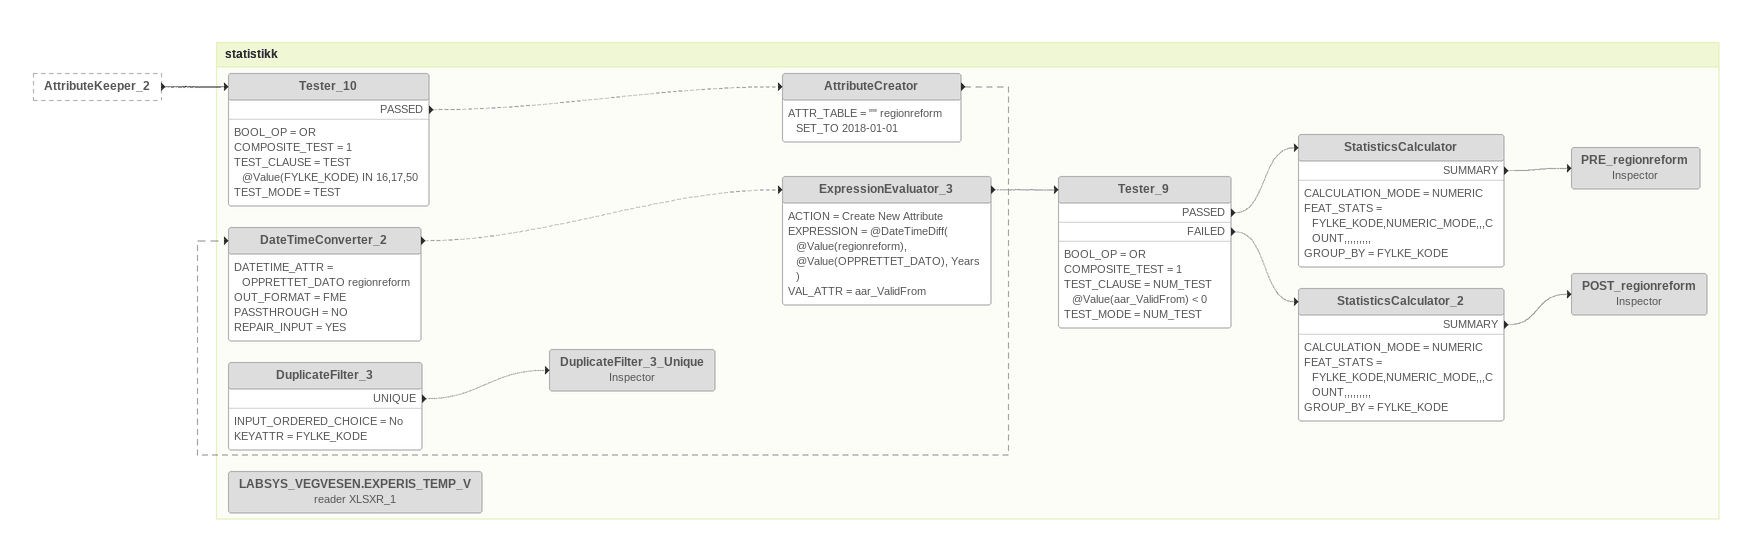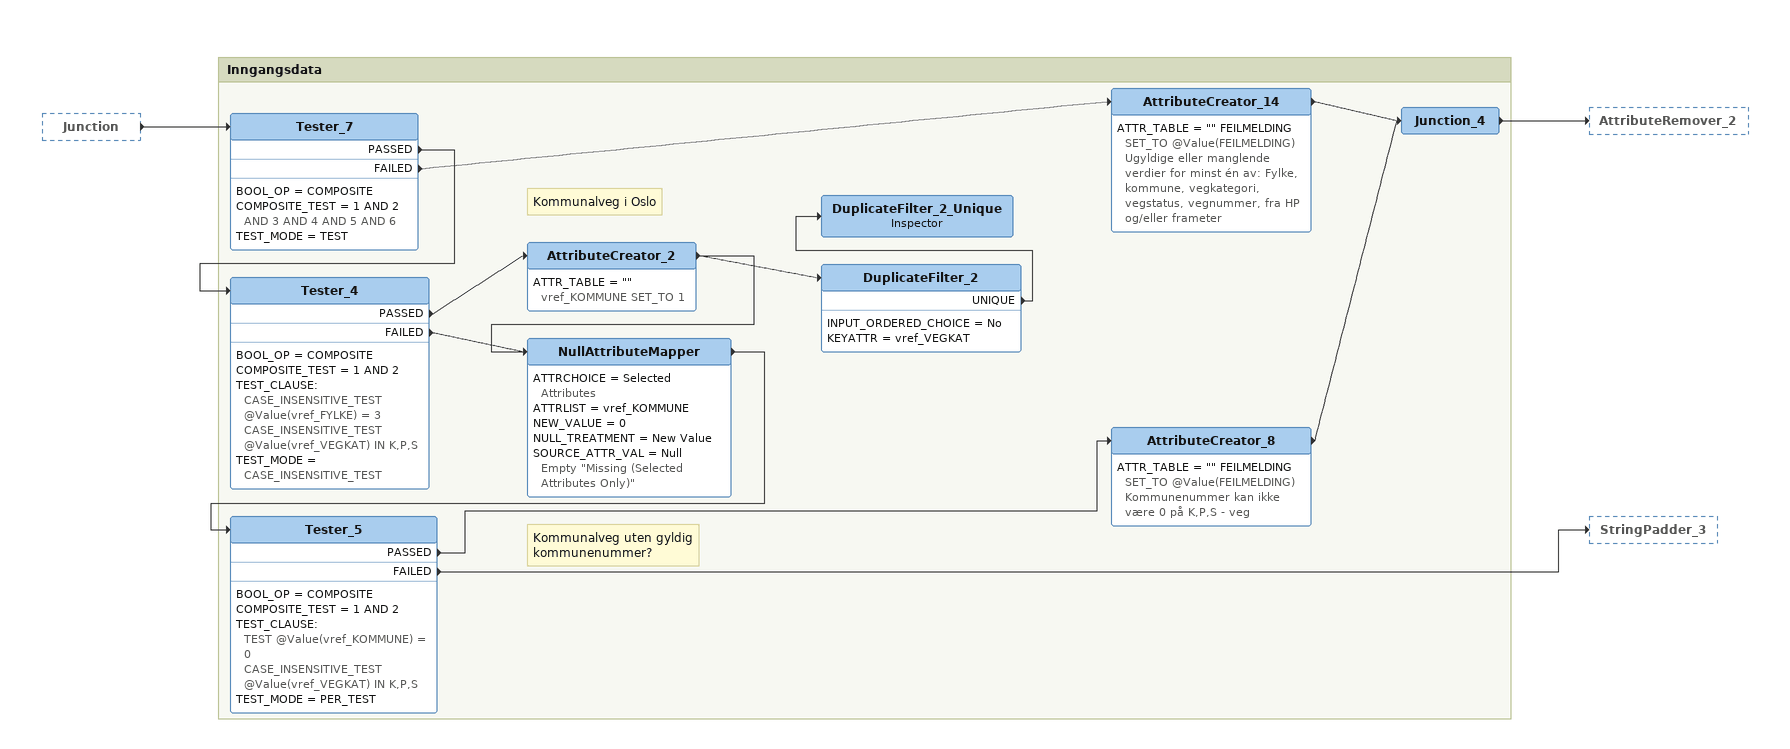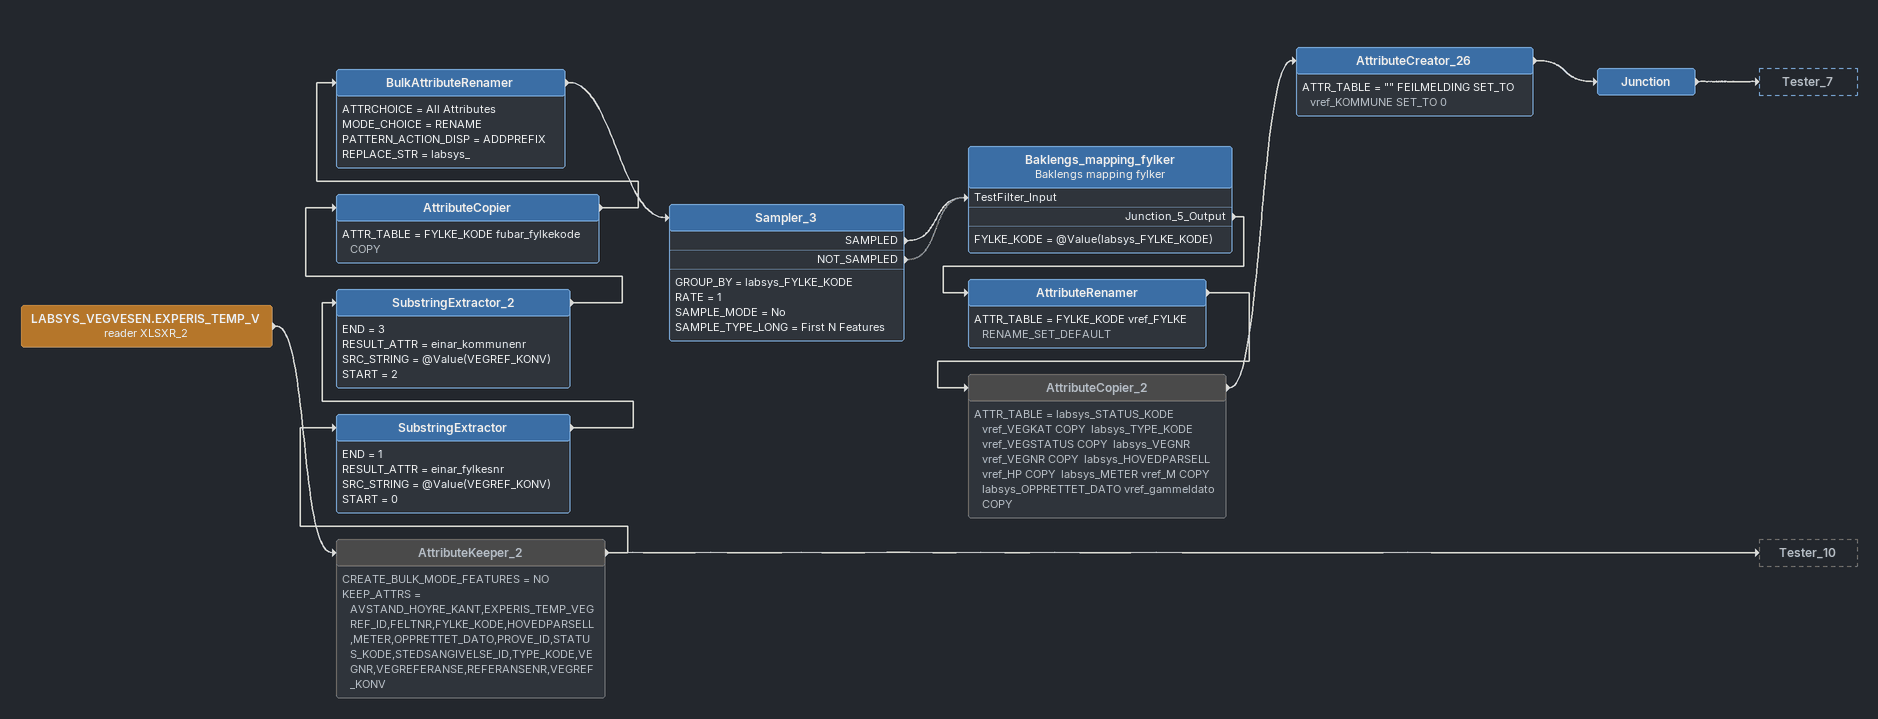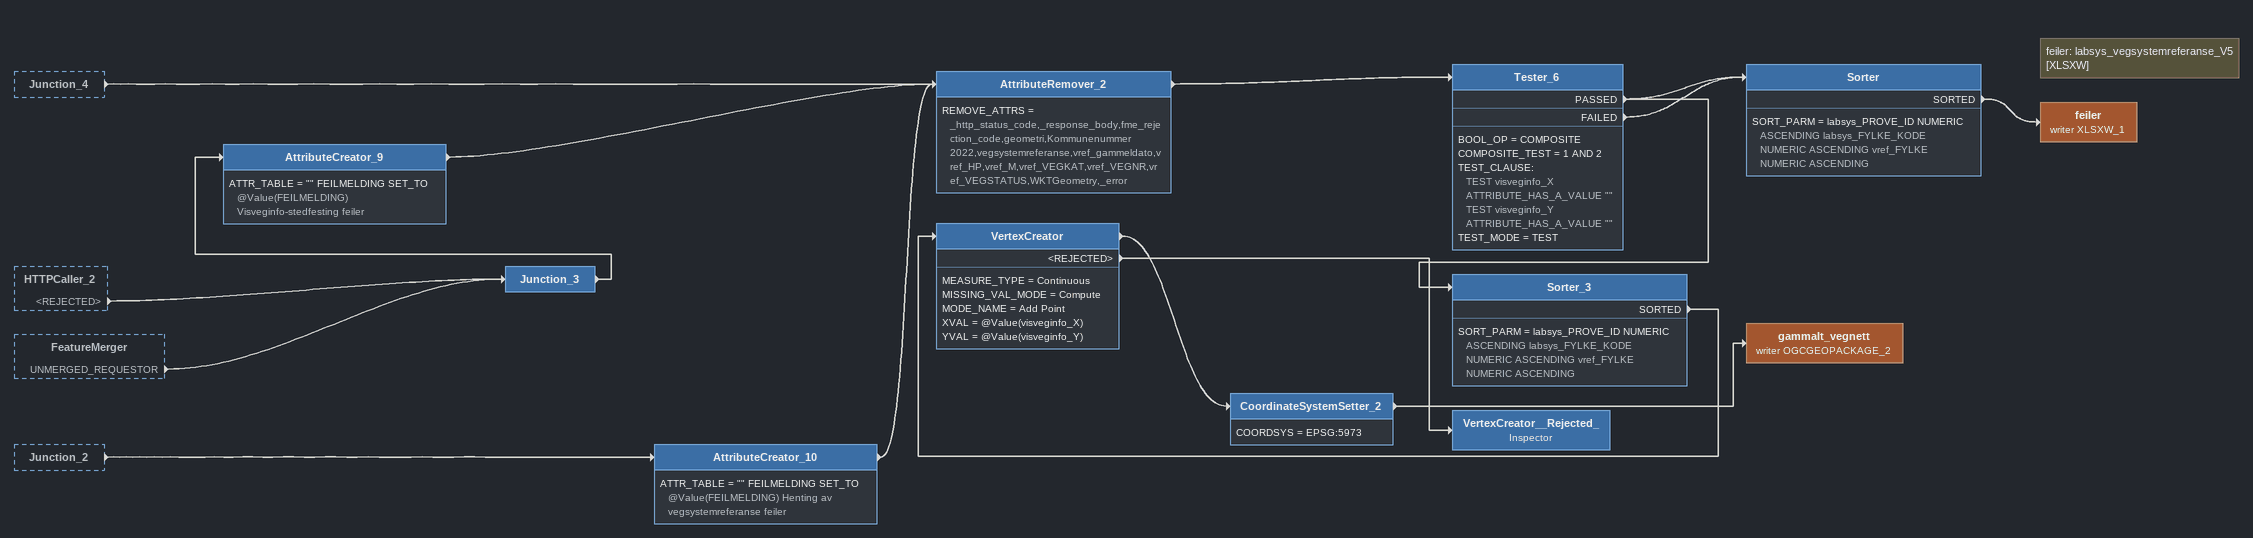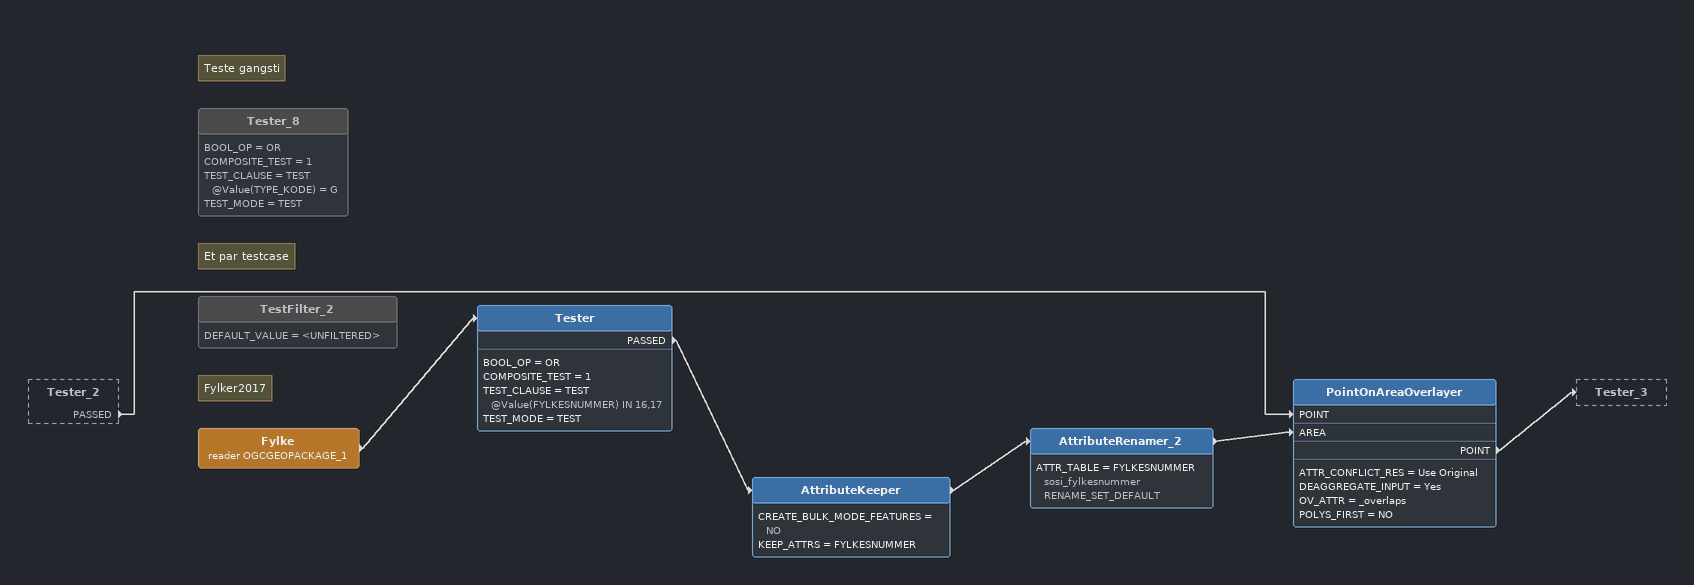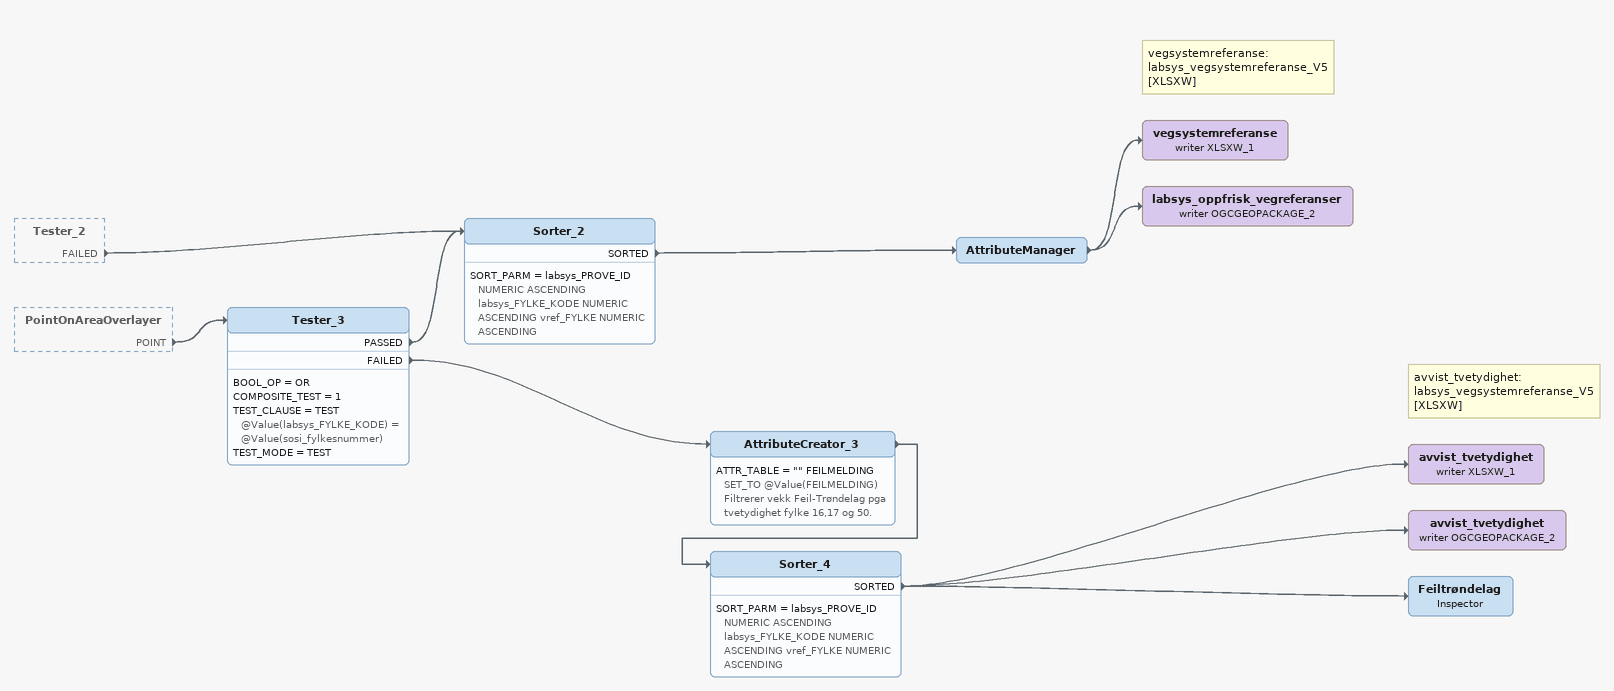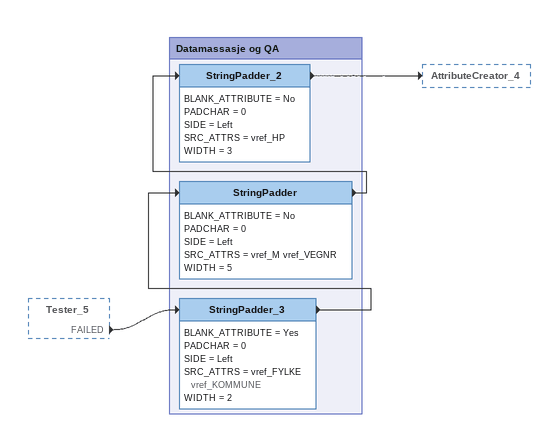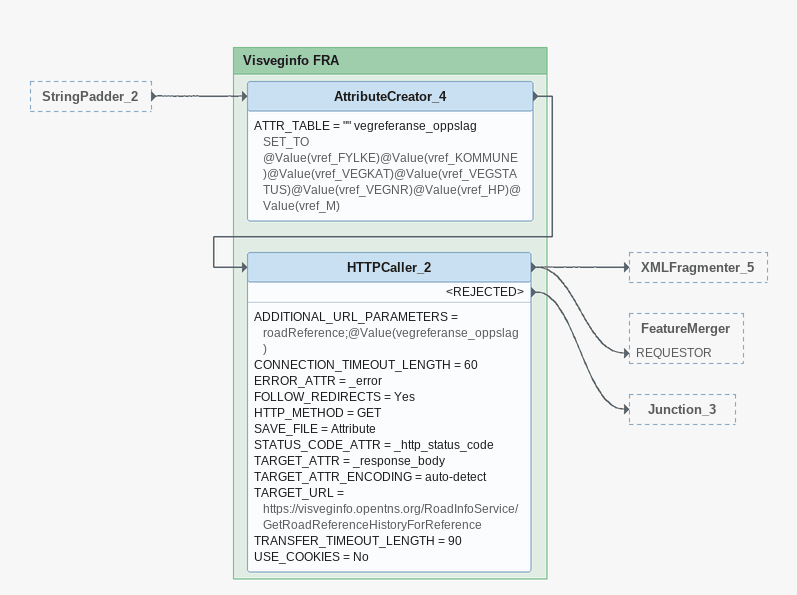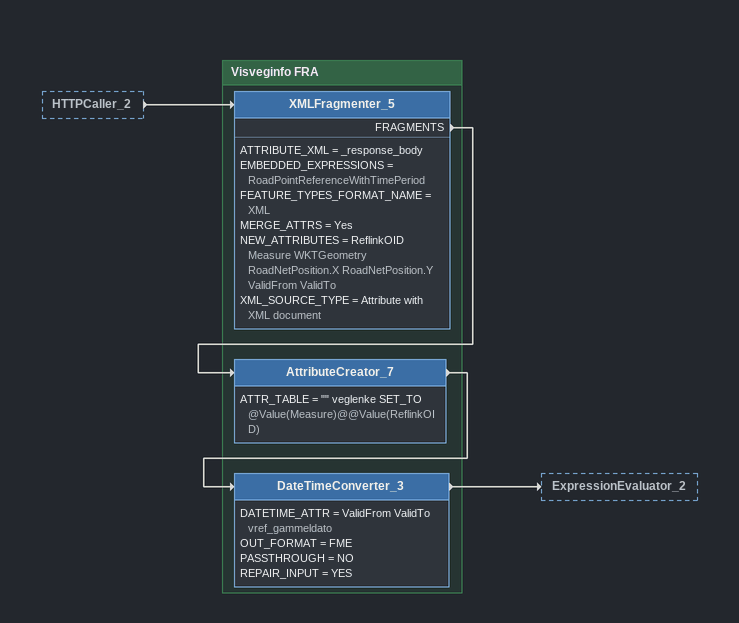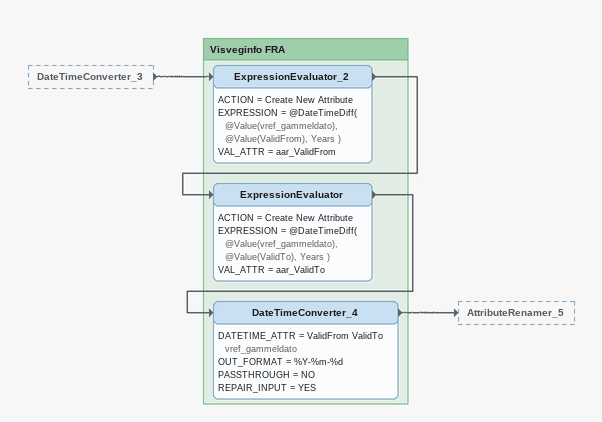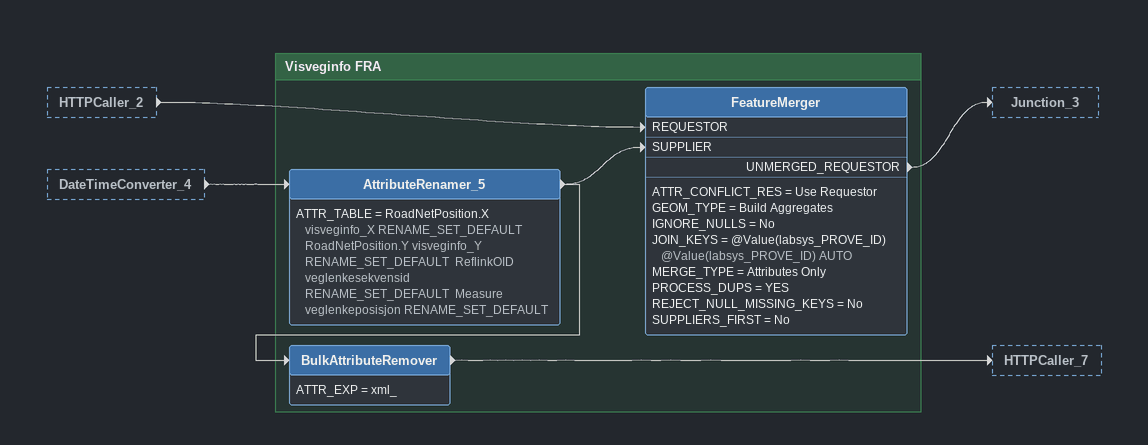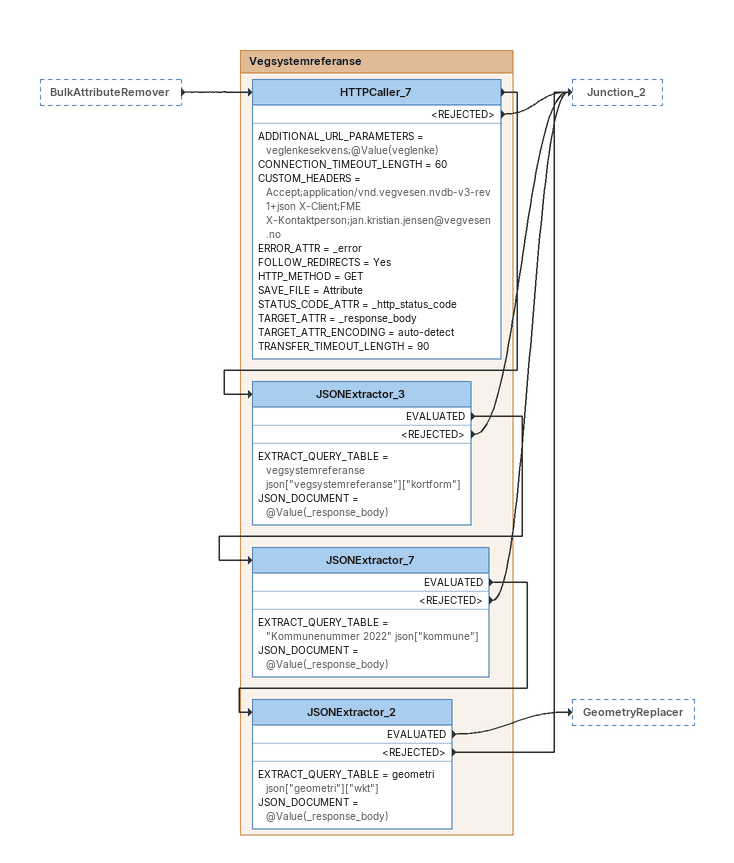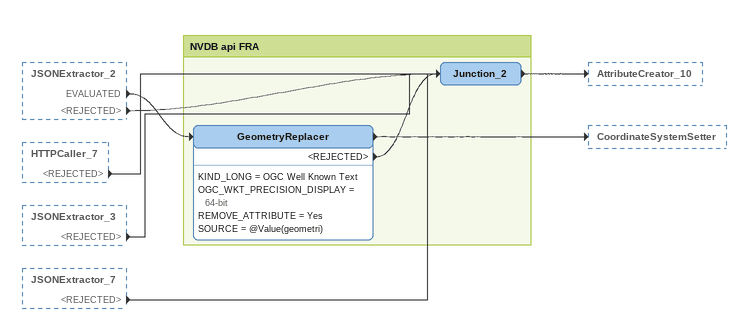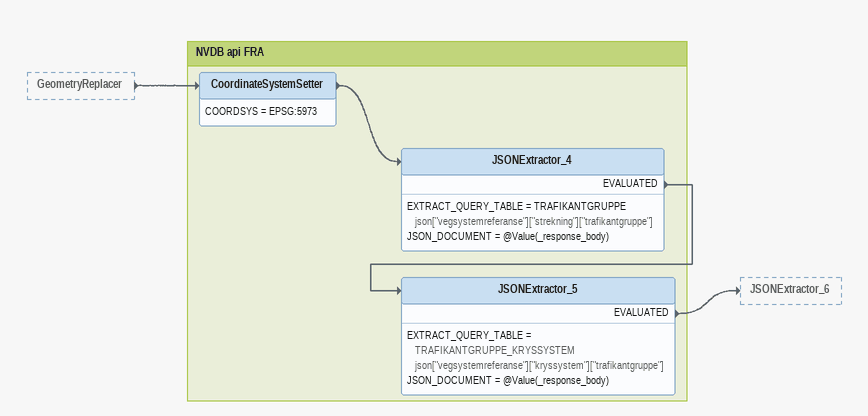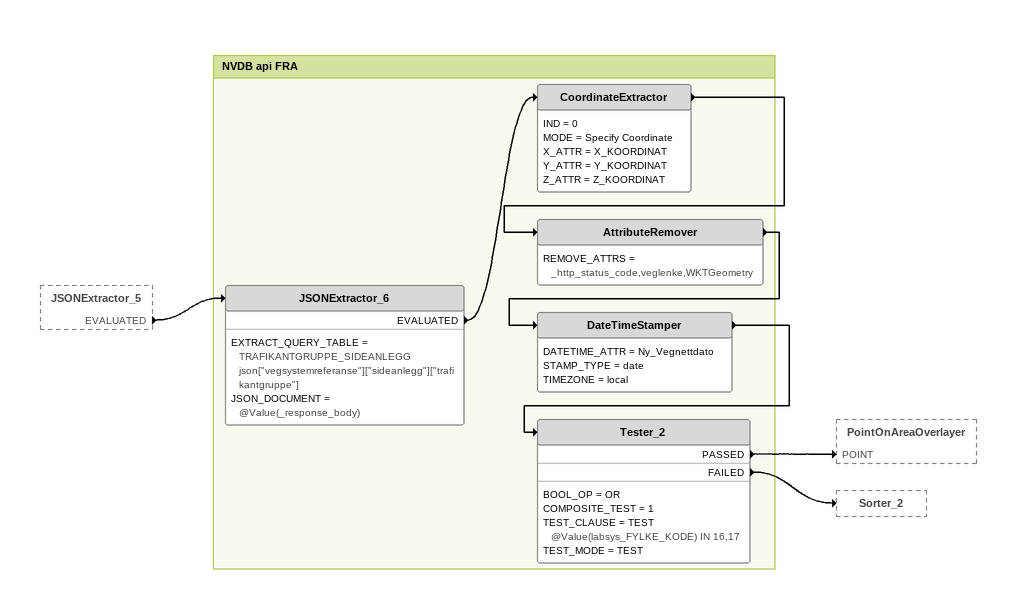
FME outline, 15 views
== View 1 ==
AttributeKeeper_2 [outside]
    -> Tester_10

Bookmark: statistikk
Tester_10 [off]
    BOOL_OP = OR
    COMPOSITE_TEST = 1
    TEST_CLAUSE = TEST @Value(FYLKE_KODE) IN 16,17,50
    TEST_MODE = TEST
    PASSED -> AttributeCreator [off]
AttributeCreator [off]
    ATTR_TABLE = "" regionreform SET_TO 2018-01-01
    -> DateTimeConverter_2 [off]
DateTimeConverter_2 [off]
    DATETIME_ATTR = OPPRETTET_DATO regionreform
    OUT_FORMAT = FME
    PASSTHROUGH = NO
    REPAIR_INPUT = YES
    -> ExpressionEvaluator_3 [off]
ExpressionEvaluator_3 [off]
    ACTION = Create New Attribute
    EXPRESSION = @DateTimeDiff( @Value(regionreform), @Value(OPPRETTET_DATO), Years )
    VAL_ATTR = aar_ValidFrom
    -> Tester_9 [off]
Tester_9 [off]
    BOOL_OP = OR
    COMPOSITE_TEST = 1
    TEST_CLAUSE = NUM_TEST @Value(aar_ValidFrom) < 0
    TEST_MODE = NUM_TEST
    PASSED -> StatisticsCalculator [off]
    FAILED -> StatisticsCalculator_2 [off]
StatisticsCalculator [off]
    CALCULATION_MODE = NUMERIC
    FEAT_STATS = FYLKE_KODE,NUMERIC_MODE,,,COUNT,,,,,,,,,
    GROUP_BY = FYLKE_KODE
    SUMMARY -> PRE_regionreform [off]
PRE_regionreform: Inspector [off]
StatisticsCalculator_2 [off]
    CALCULATION_MODE = NUMERIC
    FEAT_STATS = FYLKE_KODE,NUMERIC_MODE,,,COUNT,,,,,,,,,
    GROUP_BY = FYLKE_KODE
    SUMMARY -> POST_regionreform [off]
POST_regionreform: Inspector [off]
LABSYS_VEGVESEN.EXPERIS_TEMP_V (reader XLSXR_1) [off]
DuplicateFilter_3 [off]
    INPUT_ORDERED_CHOICE = No
    KEYATTR = FYLKE_KODE
    UNIQUE -> DuplicateFilter_3_Unique [off]
DuplicateFilter_3_Unique: Inspector [off]

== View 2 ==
Junction [outside]
    -> Tester_7

Bookmark: Inngangsdata
Tester_7
    BOOL_OP = COMPOSITE
    COMPOSITE_TEST = 1 AND 2 AND 3 AND 4 AND 5 AND 6
    TEST_MODE = TEST
    PASSED -> Tester_4
    FAILED -> AttributeCreator_14
AttributeCreator_14
    ATTR_TABLE = "" FEILMELDING SET_TO @Value(FEILMELDING) Ugyldige eller manglende verdier for minst én av: Fylke, kommune, vegkategori, vegstatus, vegnummer, fra HP og/eller frameter
    -> Junction_4
Note: Kommunalveg i Oslo
Tester_4
    BOOL_OP = COMPOSITE
    COMPOSITE_TEST = 1 AND 2
    TEST_CLAUSE:
      CASE_INSENSITIVE_TEST @Value(vref_FYLKE) = 3
      CASE_INSENSITIVE_TEST @Value(vref_VEGKAT) IN K,P,S
    TEST_MODE = CASE_INSENSITIVE_TEST
    PASSED -> AttributeCreator_2
    FAILED -> NullAttributeMapper
AttributeCreator_2
    ATTR_TABLE = "" vref_KOMMUNE SET_TO 1
    -> DuplicateFilter_2
    -> NullAttributeMapper
DuplicateFilter_2
    INPUT_ORDERED_CHOICE = No
    KEYATTR = vref_VEGKAT
    UNIQUE -> DuplicateFilter_2_Unique
DuplicateFilter_2_Unique: Inspector
NullAttributeMapper
    ATTRCHOICE = Selected Attributes
    ATTRLIST = vref_KOMMUNE
    NEW_VALUE = 0
    NULL_TREATMENT = New Value
    SOURCE_ATTR_VAL = Null Empty "Missing (Selected Attributes Only)"
    -> Tester_5
Note: Kommunalveg uten gyldig kommunenummer?
Tester_5
    BOOL_OP = COMPOSITE
    COMPOSITE_TEST = 1 AND 2
    TEST_CLAUSE:
      TEST @Value(vref_KOMMUNE) = 0
      CASE_INSENSITIVE_TEST @Value(vref_VEGKAT) IN K,P,S
    TEST_MODE = PER_TEST
    PASSED -> AttributeCreator_8
    FAILED -> StringPadder_3
AttributeCreator_8
    ATTR_TABLE = "" FEILMELDING SET_TO @Value(FEILMELDING) Kommunenummer kan ikke være 0 på K,P,S - veg
    -> Junction_4
Junction_4
    -> AttributeRemover_2

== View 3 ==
LABSYS_VEGVESEN.EXPERIS_TEMP_V (reader XLSXR_2)
    -> AttributeKeeper_2
AttributeKeeper_2 [off]
    CREATE_BULK_MODE_FEATURES = NO
    KEEP_ATTRS = AVSTAND_HOYRE_KANT,EXPERIS_TEMP_VEGREF_ID,FELTNR,FYLKE_KODE,HOVEDPARSELL,METER,OPPRETTET_DATO,PROVE_ID,STATUS_KODE,STEDSANGIVELSE_ID,TYPE_KODE,VEGNR,VEGREFERANSE,REFERANSENR,VEGREF_KONV
    -> SubstringExtractor
    -> Tester_10
SubstringExtractor
    END = 1
    RESULT_ATTR = einar_fylkesnr
    SRC_STRING = @Value(VEGREF_KONV)
    START = 0
    -> SubstringExtractor_2
SubstringExtractor_2
    END = 3
    RESULT_ATTR = einar_kommunenr
    SRC_STRING = @Value(VEGREF_KONV)
    START = 2
    -> AttributeCopier
AttributeCopier
    ATTR_TABLE = FYLKE_KODE fubar_fylkekode COPY
    -> BulkAttributeRenamer
BulkAttributeRenamer
    ATTRCHOICE = All Attributes
    MODE_CHOICE = RENAME
    PATTERN_ACTION_DISP = ADDPREFIX
    REPLACE_STR = labsys_
    -> Sampler_3
Sampler_3
    GROUP_BY = labsys_FYLKE_KODE
    RATE = 1
    SAMPLE_MODE = No
    SAMPLE_TYPE_LONG = First N Features
    SAMPLED -> Baklengs_mapping_fylker [TestFilter_Input]
    NOT_SAMPLED -> Baklengs_mapping_fylker [TestFilter_Input] [off]
Baklengs_mapping_fylker: Baklengs mapping fylker
    FYLKE_KODE = @Value(labsys_FYLKE_KODE)
    Junction_5_Output -> AttributeRenamer
AttributeRenamer
    ATTR_TABLE = FYLKE_KODE vref_FYLKE RENAME_SET_DEFAULT
    -> AttributeCopier_2
AttributeCopier_2 [off]
    ATTR_TABLE = labsys_STATUS_KODE vref_VEGKAT COPY  labsys_TYPE_KODE vref_VEGSTATUS COPY  labsys_VEGNR vref_VEGNR COPY  labsys_HOVEDPARSELL vref_HP COPY  labsys_METER vref_M COPY  labsys_OPPRETTET_DATO vref_gammeldato COPY
    -> AttributeCreator_26
AttributeCreator_26
    ATTR_TABLE = "" FEILMELDING SET_TO   vref_KOMMUNE SET_TO 0
    -> Junction
Junction
    -> Tester_7

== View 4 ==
Junction_4 [outside]
    -> AttributeRemover_2
HTTPCaller_2 [outside]
    <REJECTED> -> Junction_3
FeatureMerger [outside]
    UNMERGED_REQUESTOR -> Junction_3
Junction_2 [outside]
    -> AttributeCreator_10
Junction_3
    -> AttributeCreator_9
AttributeCreator_9
    ATTR_TABLE = "" FEILMELDING SET_TO @Value(FEILMELDING) Visveginfo-stedfesting feiler
    -> AttributeRemover_2
AttributeCreator_10
    ATTR_TABLE = "" FEILMELDING SET_TO @Value(FEILMELDING) Henting av vegsystemreferanse feiler
    -> AttributeRemover_2
AttributeRemover_2
    REMOVE_ATTRS = _http_status_code,_response_body,fme_rejection_code,geometri,Kommunenummer 2022,vegsystemreferanse,vref_gammeldato,vref_HP,vref_M,vref_VEGKAT,vref_VEGNR,vref_VEGSTATUS,WKTGeometry,_error
    -> Tester_6
Tester_6
    BOOL_OP = COMPOSITE
    COMPOSITE_TEST = 1 AND 2
    TEST_CLAUSE:
      TEST visveginfo_X ATTRIBUTE_HAS_A_VALUE ""
      TEST visveginfo_Y ATTRIBUTE_HAS_A_VALUE ""
    TEST_MODE = TEST
    PASSED -> Sorter
    PASSED -> Sorter_3
    FAILED -> Sorter
Sorter
    SORT_PARM = labsys_PROVE_ID NUMERIC ASCENDING labsys_FYLKE_KODE NUMERIC ASCENDING vref_FYLKE NUMERIC ASCENDING
    SORTED -> feiler (writer XLSXW_1)
Note: feiler: labsys_vegsystemreferanse_V5 [XLSXW]
feiler (writer XLSXW_1)
Sorter_3
    SORT_PARM = labsys_PROVE_ID NUMERIC ASCENDING labsys_FYLKE_KODE NUMERIC ASCENDING vref_FYLKE NUMERIC ASCENDING
    SORTED -> VertexCreator
VertexCreator
    MEASURE_TYPE = Continuous
    MISSING_VAL_MODE = Compute
    MODE_NAME = Add Point
    XVAL = @Value(visveginfo_X)
    YVAL = @Value(visveginfo_Y)
    -> CoordinateSystemSetter_2
    <REJECTED> -> VertexCreator__Rejected_
VertexCreator__Rejected_: Inspector
CoordinateSystemSetter_2
    COORDSYS = EPSG:5973
    -> gammalt_vegnett (writer OGCGEOPACKAGE_2)
gammalt_vegnett (writer OGCGEOPACKAGE_2)

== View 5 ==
Tester_2 [outside]
    PASSED -> PointOnAreaOverlayer [POINT]
Note: Teste gangsti
Tester_8 [off]
    BOOL_OP = OR
    COMPOSITE_TEST = 1
    TEST_CLAUSE = TEST @Value(TYPE_KODE) = G
    TEST_MODE = TEST
Note: Et par testcase
TestFilter_2 [off]
    DEFAULT_VALUE = <UNFILTERED>
Note: Fylker2017
Fylke (reader OGCGEOPACKAGE_1)
    -> Tester
Tester
    BOOL_OP = OR
    COMPOSITE_TEST = 1
    TEST_CLAUSE = TEST @Value(FYLKESNUMMER) IN 16,17
    TEST_MODE = TEST
    PASSED -> AttributeKeeper
AttributeKeeper
    CREATE_BULK_MODE_FEATURES = NO
    KEEP_ATTRS = FYLKESNUMMER
    -> AttributeRenamer_2
AttributeRenamer_2
    ATTR_TABLE = FYLKESNUMMER sosi_fylkesnummer RENAME_SET_DEFAULT
    -> PointOnAreaOverlayer [AREA]
PointOnAreaOverlayer
    ATTR_CONFLICT_RES = Use Original
    DEAGGREGATE_INPUT = Yes
    OV_ATTR = _overlaps
    POLYS_FIRST = NO
    POINT -> Tester_3

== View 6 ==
Tester_2 [outside]
    FAILED -> Sorter_2
PointOnAreaOverlayer [outside]
    POINT -> Tester_3
Tester_3
    BOOL_OP = OR
    COMPOSITE_TEST = 1
    TEST_CLAUSE = TEST @Value(labsys_FYLKE_KODE) = @Value(sosi_fylkesnummer)
    TEST_MODE = TEST
    PASSED -> Sorter_2
    FAILED -> AttributeCreator_3
Sorter_2
    SORT_PARM = labsys_PROVE_ID NUMERIC ASCENDING labsys_FYLKE_KODE NUMERIC ASCENDING vref_FYLKE NUMERIC ASCENDING
    SORTED -> AttributeManager
AttributeManager
    -> labsys_oppfrisk_vegreferanser (writer OGCGEOPACKAGE_2)
    -> vegsystemreferanse (writer XLSXW_1)
Note: vegsystemreferanse: labsys_vegsystemreferanse_V5 [XLSXW]
vegsystemreferanse (writer XLSXW_1)
labsys_oppfrisk_vegreferanser (writer OGCGEOPACKAGE_2)
AttributeCreator_3
    ATTR_TABLE = "" FEILMELDING SET_TO @Value(FEILMELDING) Filtrerer vekk Feil-Trøndelag pga tvetydighet fylke 16,17 og 50.
    -> Sorter_4
Sorter_4
    SORT_PARM = labsys_PROVE_ID NUMERIC ASCENDING labsys_FYLKE_KODE NUMERIC ASCENDING vref_FYLKE NUMERIC ASCENDING
    SORTED -> avvist_tvetydighet (writer XLSXW_1)
    SORTED -> Feiltrøndelag
    SORTED -> avvist_tvetydighet (writer OGCGEOPACKAGE_2)
Note: avvist_tvetydighet: labsys_vegsystemreferanse_V5 [XLSXW]
avvist_tvetydighet (writer XLSXW_1)
avvist_tvetydighet (writer OGCGEOPACKAGE_2)
Feiltrøndelag: Inspector

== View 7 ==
Tester_5 [outside]
    FAILED -> StringPadder_3

Bookmark: Datamassasje og QA
StringPadder_3
    BLANK_ATTRIBUTE = Yes
    PADCHAR = 0
    SIDE = Left
    SRC_ATTRS = vref_FYLKE vref_KOMMUNE
    WIDTH = 2
    -> StringPadder
StringPadder
    BLANK_ATTRIBUTE = No
    PADCHAR = 0
    SIDE = Left
    SRC_ATTRS = vref_M vref_VEGNR
    WIDTH = 5
    -> StringPadder_2
StringPadder_2
    BLANK_ATTRIBUTE = No
    PADCHAR = 0
    SIDE = Left
    SRC_ATTRS = vref_HP
    WIDTH = 3
    -> AttributeCreator_4

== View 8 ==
StringPadder_2 [outside]
    -> AttributeCreator_4

Bookmark: Visveginfo FRA
AttributeCreator_4
    ATTR_TABLE = "" vegreferanse_oppslag SET_TO @Value(vref_FYLKE)@Value(vref_KOMMUNE)@Value(vref_VEGKAT)@Value(vref_VEGSTATUS)@Value(vref_VEGNR)@Value(vref_HP)@Value(vref_M)
    -> HTTPCaller_2
HTTPCaller_2
    ADDITIONAL_URL_PARAMETERS = roadReference;@Value(vegreferanse_oppslag)
    CONNECTION_TIMEOUT_LENGTH = 60
    ERROR_ATTR = _error
    FOLLOW_REDIRECTS = Yes
    HTTP_METHOD = GET
    SAVE_FILE = Attribute
    STATUS_CODE_ATTR = _http_status_code
    TARGET_ATTR = _response_body
    TARGET_ATTR_ENCODING = auto-detect
    TARGET_URL = https://visveginfo.opentns.org/RoadInfoService/GetRoadReferenceHistoryForReference
    TRANSFER_TIMEOUT_LENGTH = 90
    USE_COOKIES = No
    -> XMLFragmenter_5
    -> FeatureMerger [REQUESTOR]
    <REJECTED> -> Junction_3

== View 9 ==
HTTPCaller_2 [outside]
    -> XMLFragmenter_5

Bookmark: Visveginfo FRA
XMLFragmenter_5
    ATTRIBUTE_XML = _response_body
    EMBEDDED_EXPRESSIONS = RoadPointReferenceWithTimePeriod
    FEATURE_TYPES_FORMAT_NAME = XML
    MERGE_ATTRS = Yes
    NEW_ATTRIBUTES = ReflinkOID Measure WKTGeometry RoadNetPosition.X RoadNetPosition.Y ValidFrom ValidTo
    XML_SOURCE_TYPE = Attribute with XML document
    FRAGMENTS -> AttributeCreator_7
AttributeCreator_7
    ATTR_TABLE = "" veglenke SET_TO @Value(Measure)@@Value(ReflinkOID)
    -> DateTimeConverter_3
DateTimeConverter_3
    DATETIME_ATTR = ValidFrom ValidTo vref_gammeldato
    OUT_FORMAT = FME
    PASSTHROUGH = NO
    REPAIR_INPUT = YES
    -> ExpressionEvaluator_2

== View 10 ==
DateTimeConverter_3 [outside]
    -> ExpressionEvaluator_2

Bookmark: Visveginfo FRA
ExpressionEvaluator_2
    ACTION = Create New Attribute
    EXPRESSION = @DateTimeDiff( @Value(vref_gammeldato), @Value(ValidFrom), Years )
    VAL_ATTR = aar_ValidFrom
    -> ExpressionEvaluator
ExpressionEvaluator
    ACTION = Create New Attribute
    EXPRESSION = @DateTimeDiff( @Value(vref_gammeldato), @Value(ValidTo), Years )
    VAL_ATTR = aar_ValidTo
    -> DateTimeConverter_4
DateTimeConverter_4
    DATETIME_ATTR = ValidFrom ValidTo vref_gammeldato
    OUT_FORMAT = %Y-%m-%d
    PASSTHROUGH = NO
    REPAIR_INPUT = YES
    -> AttributeRenamer_5

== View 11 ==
HTTPCaller_2 [outside]
    -> FeatureMerger [REQUESTOR]
DateTimeConverter_4 [outside]
    -> AttributeRenamer_5

Bookmark: Visveginfo FRA
AttributeRenamer_5
    ATTR_TABLE = RoadNetPosition.X visveginfo_X RENAME_SET_DEFAULT  RoadNetPosition.Y visveginfo_Y RENAME_SET_DEFAULT  ReflinkOID veglenkesekvensid RENAME_SET_DEFAULT  Measure veglenkeposisjon RENAME_SET_DEFAULT
    -> BulkAttributeRemover
    -> FeatureMerger [SUPPLIER]
FeatureMerger
    ATTR_CONFLICT_RES = Use Requestor
    GEOM_TYPE = Build Aggregates
    IGNORE_NULLS = No
    JOIN_KEYS = @Value(labsys_PROVE_ID) @Value(labsys_PROVE_ID) AUTO
    MERGE_TYPE = Attributes Only
    PROCESS_DUPS = YES
    REJECT_NULL_MISSING_KEYS = No
    SUPPLIERS_FIRST = No
    UNMERGED_REQUESTOR -> Junction_3
BulkAttributeRemover
    ATTR_EXP = xml_
    -> HTTPCaller_7

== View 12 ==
BulkAttributeRemover [outside]
    -> HTTPCaller_7

Bookmark: Vegsystemreferanse
HTTPCaller_7
    ADDITIONAL_URL_PARAMETERS = veglenkesekvens;@Value(veglenke)
    CONNECTION_TIMEOUT_LENGTH = 60
    CUSTOM_HEADERS = Accept;application/vnd.vegvesen.nvdb-v3-rev1+json X-Client;FME X-Kontaktperson;jan.kristian.jensen@vegvesen.no
    ERROR_ATTR = _error
    FOLLOW_REDIRECTS = Yes
    HTTP_METHOD = GET
    SAVE_FILE = Attribute
    STATUS_CODE_ATTR = _http_status_code
    TARGET_ATTR = _response_body
    TARGET_ATTR_ENCODING = auto-detect
    TRANSFER_TIMEOUT_LENGTH = 90
    -> JSONExtractor_3
    <REJECTED> -> Junction_2
JSONExtractor_3
    EXTRACT_QUERY_TABLE = vegsystemreferanse json["vegsystemreferanse"]["kortform"]
    JSON_DOCUMENT = @Value(_response_body)
    EVALUATED -> JSONExtractor_7
    <REJECTED> -> Junction_2
JSONExtractor_7
    EXTRACT_QUERY_TABLE = "Kommunenummer 2022" json["kommune"]
    JSON_DOCUMENT = @Value(_response_body)
    EVALUATED -> JSONExtractor_2
    <REJECTED> -> Junction_2
JSONExtractor_2
    EXTRACT_QUERY_TABLE = geometri json["geometri"]["wkt"]
    JSON_DOCUMENT = @Value(_response_body)
    EVALUATED -> GeometryReplacer
    <REJECTED> -> Junction_2

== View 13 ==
JSONExtractor_2 [outside]
    EVALUATED -> GeometryReplacer
    <REJECTED> -> Junction_2
HTTPCaller_7 [outside]
    <REJECTED> -> Junction_2
JSONExtractor_3 [outside]
    <REJECTED> -> Junction_2
JSONExtractor_7 [outside]
    <REJECTED> -> Junction_2

Bookmark: NVDB api FRA
GeometryReplacer
    KIND_LONG = OGC Well Known Text
    OGC_WKT_PRECISION_DISPLAY = 64-bit
    REMOVE_ATTRIBUTE = Yes
    SOURCE = @Value(geometri)
    -> CoordinateSystemSetter
    <REJECTED> -> Junction_2
Junction_2
    -> AttributeCreator_10

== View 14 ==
GeometryReplacer [outside]
    -> CoordinateSystemSetter

Bookmark: NVDB api FRA
CoordinateSystemSetter
    COORDSYS = EPSG:5973
    -> JSONExtractor_4
JSONExtractor_4
    EXTRACT_QUERY_TABLE = TRAFIKANTGRUPPE json["vegsystemreferanse"]["strekning"]["trafikantgruppe"]
    JSON_DOCUMENT = @Value(_response_body)
    EVALUATED -> JSONExtractor_5
JSONExtractor_5
    EXTRACT_QUERY_TABLE = TRAFIKANTGRUPPE_KRYSSYSTEM json["vegsystemreferanse"]["kryssystem"]["trafikantgruppe"]
    JSON_DOCUMENT = @Value(_response_body)
    EVALUATED -> JSONExtractor_6

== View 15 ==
JSONExtractor_5 [outside]
    EVALUATED -> JSONExtractor_6

Bookmark: NVDB api FRA
JSONExtractor_6
    EXTRACT_QUERY_TABLE = TRAFIKANTGRUPPE_SIDEANLEGG json["vegsystemreferanse"]["sideanlegg"]["trafikantgruppe"]
    JSON_DOCUMENT = @Value(_response_body)
    EVALUATED -> CoordinateExtractor
CoordinateExtractor
    IND = 0
    MODE = Specify Coordinate
    X_ATTR = X_KOORDINAT
    Y_ATTR = Y_KOORDINAT
    Z_ATTR = Z_KOORDINAT
    -> AttributeRemover
AttributeRemover
    REMOVE_ATTRS = _http_status_code,veglenke,WKTGeometry
    -> DateTimeStamper
DateTimeStamper
    DATETIME_ATTR = Ny_Vegnettdato
    STAMP_TYPE = date
    TIMEZONE = local
    -> Tester_2
Tester_2
    BOOL_OP = OR
    COMPOSITE_TEST = 1
    TEST_CLAUSE = TEST @Value(labsys_FYLKE_KODE) IN 16,17
    TEST_MODE = TEST
    PASSED -> PointOnAreaOverlayer [POINT]
    FAILED -> Sorter_2
